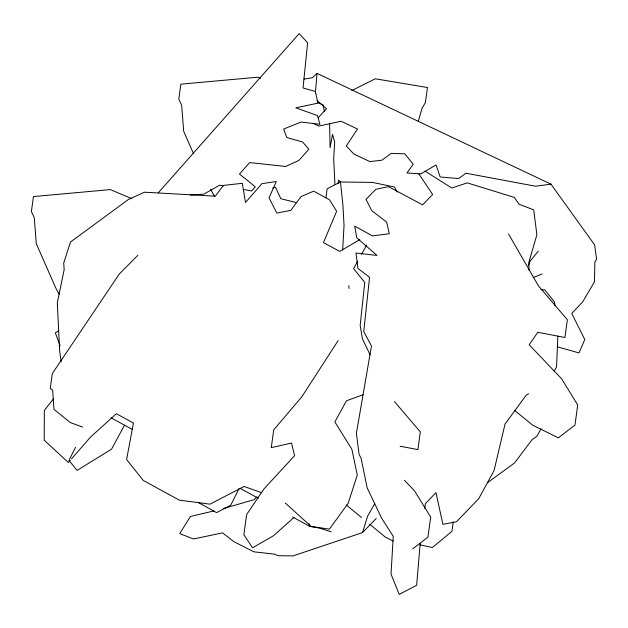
<?xml version="1.0" encoding="UTF-8"?>
<svg xmlns="http://www.w3.org/2000/svg" width="628" height="628" viewBox="0 0 628 628"><rect width="100%" height="100%" fill="white"/><g stroke="black" fill="none" stroke-linecap="round" stroke-linejoin="round"><path stroke-width="0.94" d="M557.852 336.113L556.557 366.917L554.234 371.07M342.645 249.897L344.05 225.444L342.904 204.964L340.454 181.979M315.382 92.858L317.046 73.382L550.991 184.169L594.653 244.959L596.6 259.262L594.865 261.9L594.465 281.791L582.729 301.801L571.77 313.458L584.786 339.497L579 352.912L557.507 346.884M420.179 543.385L416.647 585.257L399.22 594.386L391.032 574.102L393.246 536.359L381.691 518.328L367.16 487.862L361.124 458.338L359.067 454.303L356.398 433.226L371.478 345.997L363.738 331.537L369.554 277.333L357.921 268.352L355.966 253.021L377.036 255.431L356.735 237.784L354.702 226.072L372.435 235.9L389.305 233.726L386.628 222.116L371.713 210.616L366.022 199.414L375.811 189.295L388.528 186.657L422.628 204.869L432.653 194.507L418.617 173.579M424.787 508.429L425.431 503.578L435.958 492.658L442.913 524.356L456.485 521.75L478.717 498.71L494.071 470.521L505.045 424.018L526.225 395.122L528.752 393.732M453.212 521.829L451.948 531.327L432.425 547.506L420.069 544.876M325.901 197.883L327.149 188.761L340.439 181.979L372.483 182.418L394.47 186.995L397.171 192.058M338.052 183.714L338.555 180.063L340.454 181.971M418.217 121.534L421.93 108.628L425.392 102.513L427.448 87.52L375.285 78.79L351.806 90.534M213.928 510.933L190.417 516.475L179.773 533.58L193.44 538.973L222.587 532.874L233.828 541.626L253.877 551.8L275.025 554.218L277.647 555.686L293.095 555.89L362.568 532.575L367.576 516.224L374.783 503.578M528.525 265.597L530.197 261.06L538.243 251.208M239.064 488.553L230.782 505.14L216.574 512.629L197.914 502.29M75.548 447.285L68.931 460.418L77.111 470.388L111.564 449.138L124.501 425.227M357.795 261.052L353.619 268.611L364.758 282.451L360.174 325.422L362.466 338.924L370.135 354.812M361.516 254.324L366.626 245.077M541.006 428.908L536.759 436.374L532.089 439.608L514.599 462.938L487.359 482.791M338.099 340.674L301.887 396.708L273.714 429.882L271.28 447.623L291.486 443.07L294.587 455.7L264.003 488.867L246.631 514.575L243.876 534.711L252.566 547.781L273.557 535.715L293.88 517.535M53.796 398.395L44.337 410.476L44.219 440.15L68.326 462.53L70.234 460.34M71.513 458.872L90.652 436.947L116.368 413.726L133.442 423.044L126.613 459.523L143.286 480.467L179.341 500.139L209.956 504.151L244.119 486.472L261.538 492.65M158.201 192.89L299.164 33.614L307.634 42.759L303.041 87.959L315.429 91.5L317.886 103.157L295.843 107.828L317.501 115.591L319.935 124.328L301.173 122.02L283.636 129.046L286.753 137.493L302.618 142.03L308.866 149.205L298.928 160.376L285.732 166.475L249.669 162.581L239.504 174.019L255.306 186.846L251.624 190.983L243.169 189.452M318.176 117.719L326.544 108.746L317.069 100.59M256.97 496.85L254.332 499.582L223.325 508.609M362.568 532.575L376.211 518.469M137.885 255.29L119.328 273.957L52.328 373.534L50.271 388.536L52.673 390.176L53.945 409.354L70.258 422.55L82.598 427.056M317.046 73.382L312.304 77.793L303.999 79.112M412.777 548.778L427.919 537.207L430.682 517.072L414.559 490.908L404.44 480.279M58.553 330.87L55.335 332.926L60.131 345.73M359.75 239.645L339.677 251.404L323.491 242.573L336.632 211.244L329.496 199.775L313.686 191.148L301.079 196.572L290.819 210.356L276.807 213.057L269.035 197.82L276.32 181.523L261.978 183.643L245.477 202.451L242.322 183.305L223.34 185.433L215.326 196.195L144.456 192.199L128.293 199.563L70.493 242.031L63.711 262.983L64.182 269.608L57.305 302.837L59.676 351.193L61.167 361.752M533.18 277.592L542.074 273.981M363.008 394.824L346.499 400.75L334.85 421.93L351.884 449.279L357.285 475.113L348.179 503.256L329.394 529.153L311.072 526.397L285.285 503.044M272.709 187.96L275.449 187.191L280.865 198.738L296.51 202.593M550.991 184.169L535.566 186.21L465.921 173.218L458.66 178.533L440.173 176.994L436.044 164.936L420.901 173.854L406.968 172.998L413.216 164.214L404.785 153.836L391.205 153.381L381.903 160.195L369.853 161.6L353.894 154.017L346.287 146.01L357.465 129.007L341.13 121.243L318.938 126.055L313.027 123.245M190.19 195.025L203.77 194.162L219.698 185.205L223.45 185.888M540.944 289.579L544.821 289.924L554.508 302.029L554.987 305.805M292.64 517.025L309.855 526.421L319.275 528.062L331.168 531.798M400.107 446.202L417.895 449.609L420.328 431.876L394.502 401.606M260.424 78.335L257.731 77.197L180.856 84.176L178.807 99.177L181.688 105.371L183.682 131.315L193.518 153.64M317.729 102.599L322.211 104.499M131.817 198.691L110.332 189.593L33.457 196.572L31.4 211.565L34.289 217.759L36.283 243.703L55.947 288.362L59.158 294.242M393.222 541.046L385.49 537.238L369.704 524.239M111.046 417.808L132.563 429.568M240.139 488.341L258.218 498.216M424.96 171.075L451.815 188.031L467.224 182.874L514.269 197.388L519.081 204.249L533.714 209.846L536.877 234.786L528.839 262.386L528.972 270.134M514.489 410.265L532.536 425.117L558.308 437.818L574.965 425.093L577.729 404.95L561.605 378.786L529.208 344.772L537.796 332.291L564.941 337.495L567.374 319.754L538.392 285.803L508.547 233.969M346.397 505.061L361.43 517.433M210.694 189.413L214.368 196.132M309.086 523.626L309.855 526.421M323.106 104.876L324.378 111.572M348.815 285.622L349.121 288.464M334.928 184.444L333.672 158.468L334.708 142.007L332.534 134.416L330.1 147.549L329.606 123.535"/></g></svg>
